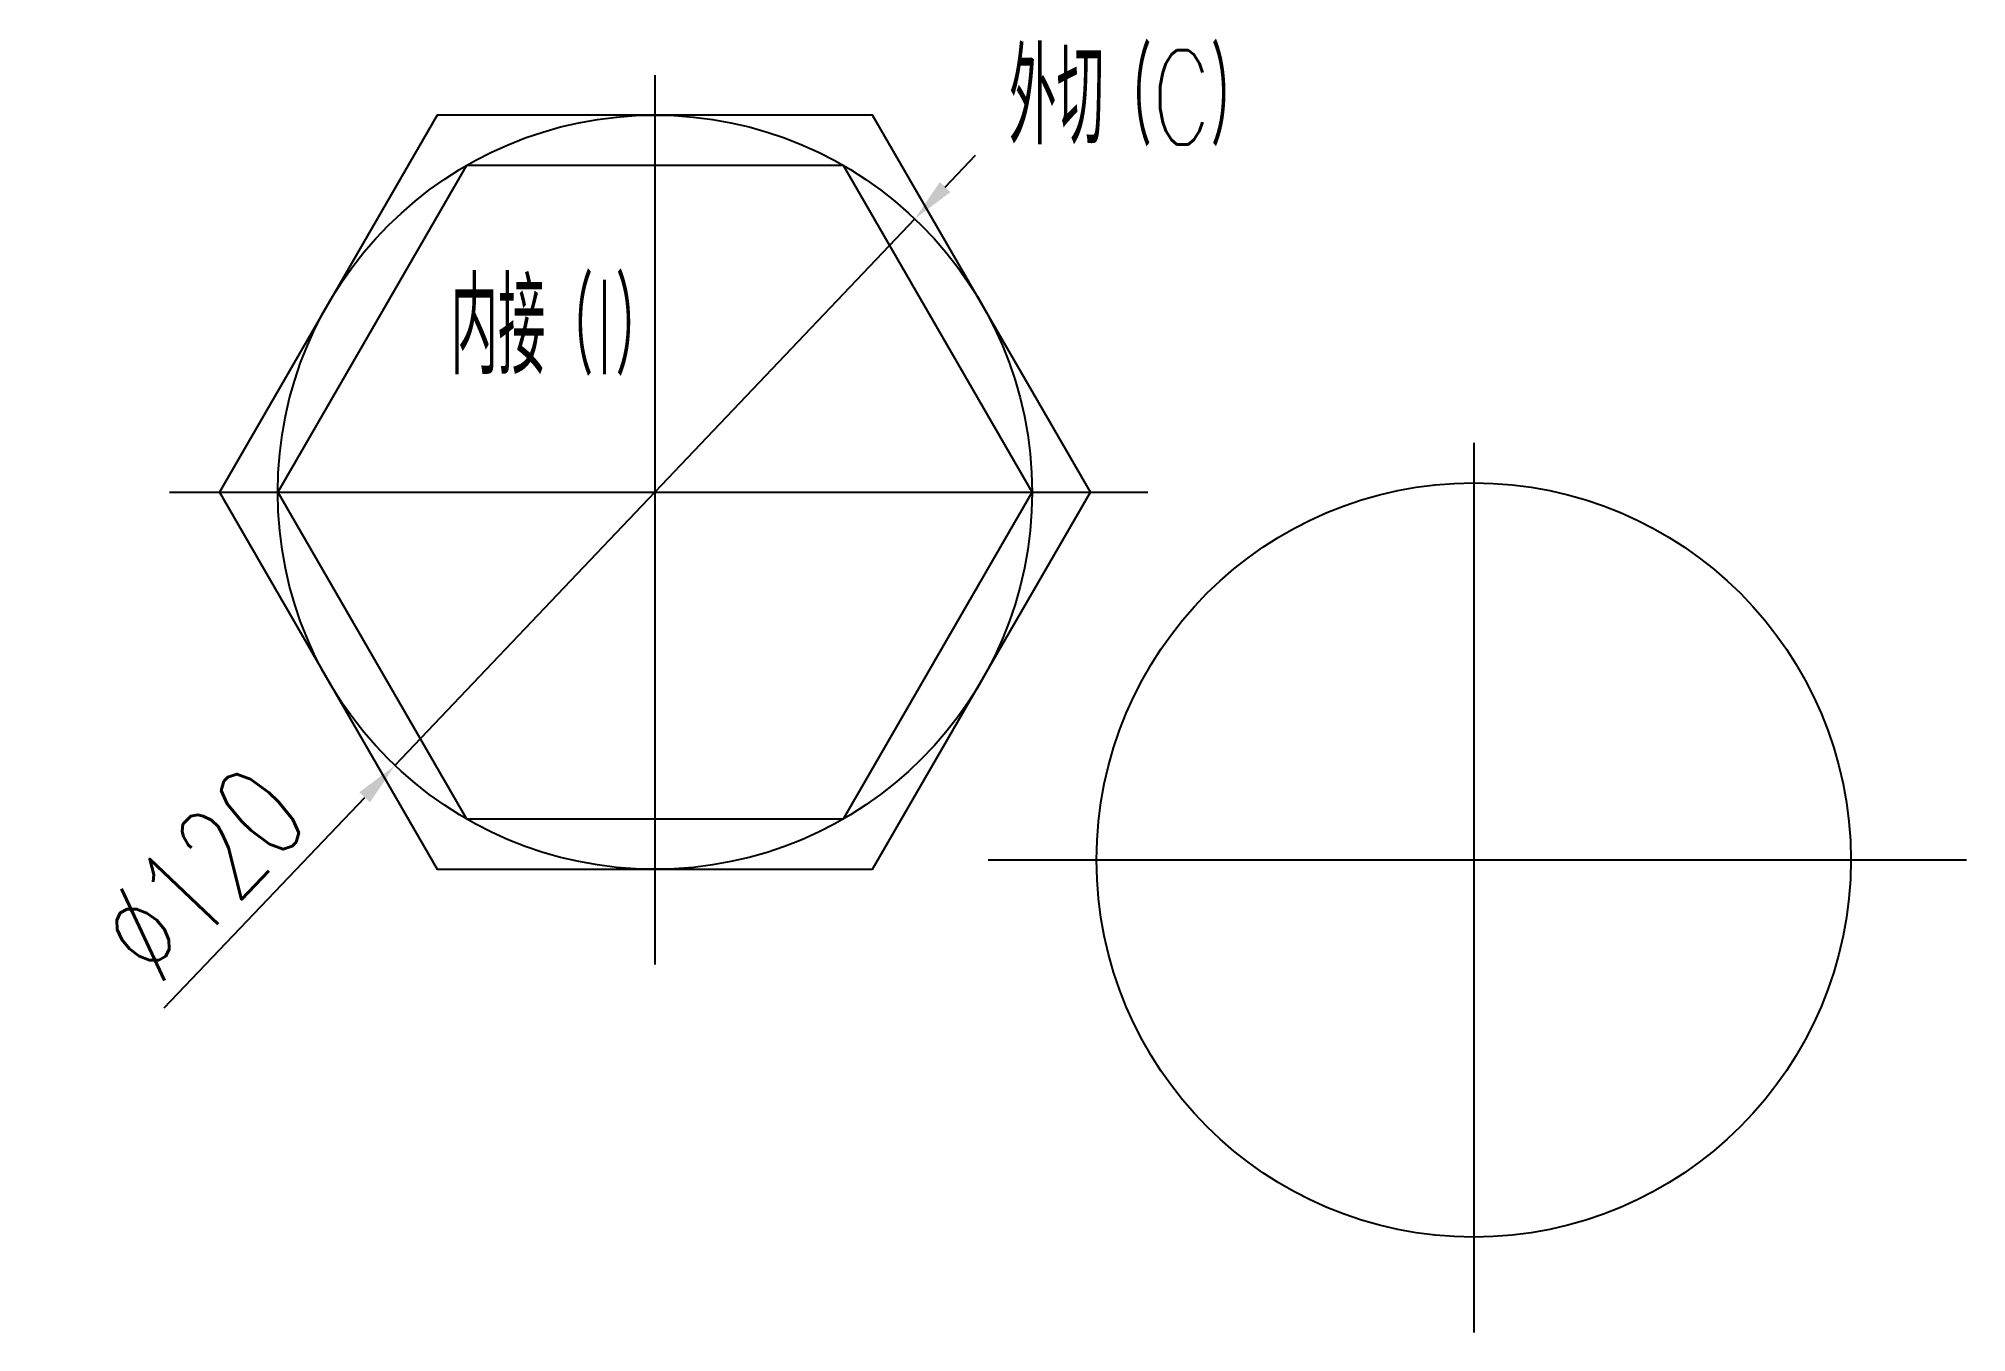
# Model space of a CAD drawing. Header units: millimetres. Extents: x -23 to 284, y -4 to 202.
import ezdxf

# ---------------------------------------------------------------- set-up
doc = ezdxf.new("R2010")
doc.units = ezdxf.units.MM
doc.styles.get("Standard").update_dxf_attribs({"font": 'txt.shx', "width": 0.7, "bigfont": 'gbcbig.shx'})
doc.dimstyles.new('ISO-25', dxfattribs={"dimtxt": 7, "dimasz": 7, "dimexe": 3, "dimexo": 0, "dimtad": 1, "dimdsep": 46, "dimtxsty": 'Standard', "dimcen": 0, "dimadec": 0, "dimazin": 0, "dimtfac": 1, "dimtmove": 0, "dimatfit": 3, "dimfxl": 0, "dimarcsym": 0})

# ---------------------------------------------------------------- blocks, each defined once
blk = doc.blocks.new('*D1')
at = {"color": 0, "lineweight": -2}
for p, q in [((121.51, 178.55), (126.33, 183.62)), ((116.68, 173.48), (33.98, 86.52)), ((-2.72, 47.94), (29.16, 81.45))]:
    blk.add_line(p, q, dxfattribs=at)
at = {"color": 0}
for points in [[(120.66, 179.35), (122.35, 177.74), (116.68, 173.48)], [(28.31, 82.26), (30, 80.65), (33.98, 86.52)]]:
    blk.add_solid(points, dxfattribs=at)
at = {"layer": 'Defpoints', "color": 0}
for p in [(116.68, 173.48), (33.98, 86.52)]:
    blk.add_point(p, dxfattribs=at)
at = {"color": 0, "insert": (3.2, 69.4), "char_height": 15, "attachment_point": 5, "rotation": 46.4352}
blk.add_mtext('∅120', dxfattribs=at)

msp = doc.modelspace()

# ---------------------------------------------------------------- linework, layer by layer
for p, q in [((75.333, 196.343), (75.333, 54.834)), ((205.589, 137.827), (205.589, -3.683)), ((-1.898, 130), (153.726, 130)), ((128.358, 71.483), (283.982, 71.483))]:
    msp.add_line(p, q)
at = {"color": 1}
for points in [[(40.692, 190), (6.051, 130), (40.692, 70), (109.974, 70), (144.615, 130), (109.974, 190)], [(45.333, 181.962), (15.333, 130), (45.333, 78.038), (105.333, 78.038), (135.333, 130), (105.333, 181.962)]]:
    msp.add_lwpolyline(points, close=True, dxfattribs=at)
for centre in [(75.333, 130), (205.589, 71.483)]:
    msp.add_circle(centre, 60)

# ---------------------------------------------------------------- texts
at = {"width": 0.7}
for s, p in [('外切（C）', (131.66, 185.324)), ('内接（I）', (42.815, 148.787))]:
    msp.add_text(s, height=15, dxfattribs=at).set_placement(p)

# ---------------------------------------------------------------- dimensions: what is measured, and where the dimension line sits
dim = msp.add_diameter_dim_2p(p1=(116.684, 173.476), p2=(33.983, 86.524), dimstyle='ISO-25', override={"dimtxt": 15, "dimgap": 3})
dim.commit()
dim.dimension.update_dxf_attribs({"geometry": '*D1', "text_midpoint": (3.201, 69.396)})

doc.saveas('drawing.dxf')
